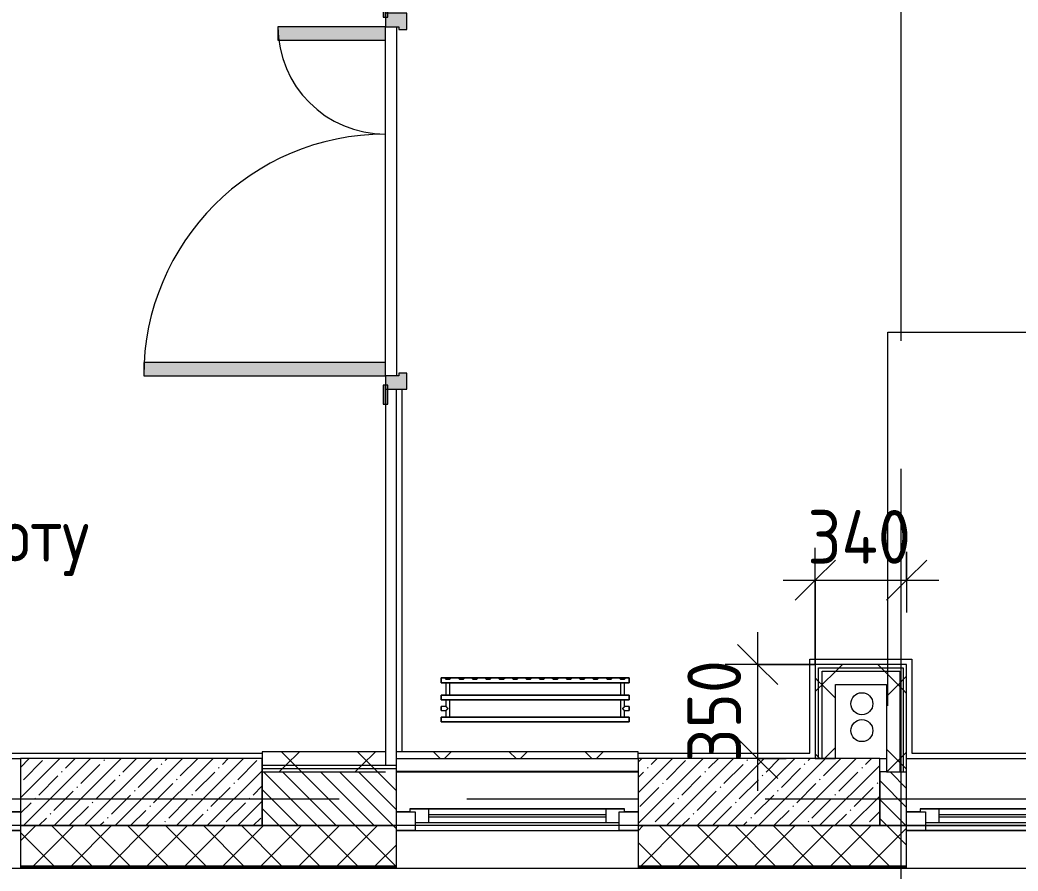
# Model space of a CAD drawing. Header units: millimetres. Extents: x 81368 to 286493, y -8553 to 29000.
# Drawn here: x 117928 to 121645, y -269 to 2900 of the extents above; entities that cross this region are included whole.
import ezdxf

# ---------------------------------------------------------------- set-up
doc = ezdxf.new("R2010")
doc.units = ezdxf.units.MM
doc.linetypes.add('Осевая', pattern=[3175, 635, -476.25, 1587.5, -476.25])
for name, color, linetype, lineweight in [('A-ANNO-DIMS', 7, 'Continuous', 9), ('A-ANNO-DIMS-100', 7, 'Continuous', 9), ('A-DETL', 7, 'Continuous', 9), ('A-GLAZ', 7, 'Continuous', 9), ('A-WALL', 7, 'Continuous', 9), ('A-WALL-1', 7, 'Continuous', 13), ('A-WALL-IDEN', 7, 'Continuous', 9), ('I-WALL', 7, 'Continuous', 9), ('S-COLS', 7, 'Continuous', 9), ('Оси', 7, 'Continuous', 9), ('Оси-2', 7, 'Осевая', 9)]:
    doc.layers.add(name, color=color, linetype=linetype, lineweight=lineweight)
for name, color, linetype, lineweight, true_color in [('A-DOOR-1', 7, 'Continuous', 9, 0xaaaaaa), ('A-DOOR-2', 7, 'Continuous', 9, 0xe2e2e2), ('A-DOOR-FRAM-1', 7, 'Continuous', 9, 0xe2e2e2), ('A-DOOR-FRAM-2', 7, 'Continuous', 9, 0xaaaaaa), ('A-FLOR-1', 7, 'Continuous', 9, 0xaaaaaa), ('A-WALL-2', 7, 'Continuous', 13, 0x008040), ('I-WALL-2', 7, 'Continuous', 9, 0x008040), ('I-WALL-3', 7, 'Continuous', 25, 0x008040), ('M-EQPM-1', 7, 'Continuous', 9, 0xaaaaaa)]:
    doc.layers.add(name, color=color, linetype=linetype, lineweight=lineweight, true_color=true_color)
doc.styles.add('GOST Common_1', font='GOST_Common.ttf', dxfattribs={"width": 0.9, "height": 200})
doc.styles.add('ISOCPEUR_1', font='isocpeur.ttf', dxfattribs={"width": 0.9, "height": 200})
doc.dimstyles.new('ISO-2_0_0_9К_Средний_округл2', dxfattribs={"dimscale": 304.8, "dimtxt": 199.196235, "dimasz": 0.492126, "dimexe": 0.393701, "dimexo": 0, "dimgap": 0, "dimtad": 1, "dimdec": 0, "dimrnd": 10, "dimzin": 0, "dimdsep": 46, "dimtxsty": 'ISOCPEUR_1', "dimblk1": 'OBLIQUE', "dimblk2": 'OBLIQUE', "dimsah": 1, "dimcen": 0.09, "dimdle": 0.393701, "dimazin": 0, "dimtfac": 1, "dimtdec": 4, "dimtix": 1, "dimtmove": 0, "dimatfit": 3, "dimfxl": 1, "dimtvp": 1, "dimtolj": 1, "dimtzin": 0, "dimarcsym": 2})
pattern_1 = [(45, (0, 0), (-57.024626, 57.024626), []), (45, (57.025, 0), (-57.024626, 57.024626), [100.806, -20.161, 3.353, -16.808])]
pattern_2 = [(45, (0, 0), (-141.42136, 141.42136), []), (135, (0, 0), (-141.42136, -141.42136), [])]

# ---------------------------------------------------------------- blocks, each defined once
blk = doc.blocks.new('120_Окно_СКБ_1Ст - 120_Окно_СКБ_1Ст 900х2500_h_ с форточкой-22876038-План монтажа стен и перегородок 1 этажа в осях 23_1-33')
at = {"layer": 'A-GLAZ'}
for p, q in [((-450, -127), (-450, -57)), ((-450, -57), (-380, -57)), ((450, -57), (-450, -57)), ((-380, -57), (-380, -127)), ((380, -127), (380, -57)), ((380, -57), (450, -57)), ((450, -57), (450, -127)), ((380, -87), (-380, -87)), ((-380, -87), (-380, -127)), ((-330, -137), (-330, -87)), ((-330, -107), (330, -107)), ((330, -137), (330, -87)), ((380, -127), (380, -87)), ((-380, -127), (-450, -127)), ((-450, -127), (-400, -127)), ((-380, -127), (-400, -127)), ((-400, -127), (-400, -137)), ((-400, -137), (400, -137)), ((400, -137), (-400, -137)), ((330, -117), (-330, -117)), ((450, -127), (380, -127)), ((400, -127), (380, -127)), ((400, -127), (450, -127)), ((400, -137), (400, -127))]:
    blk.add_line(p, q, dxfattribs=at)
blk = doc.blocks.new('120_Окно_СКБ_2Ст_Фрамуга сверху - 120_Окно_СКБ_2Ст_2300х2500_h_ ДОО-19727959-План монтажа стен и перегородок 1 этажа в осях 23_1-33')
at = {"layer": 'A-GLAZ'}
for p, q in [((-1150, -127), (-1150, -57)), ((-1150, -57), (-1080, -57)), ((1150, -57), (-1150, -57)), ((-1080, -57), (-1080, -127)), ((-1080, -57), (1080, -57)), ((520, -127), (520, -57)), ((520, -57), (590, -57)), ((590, -57), (590, -127)), ((1080, -127), (1080, -57)), ((1080, -57), (1150, -57)), ((1150, -57), (1150, -127)), ((520, -87), (-1080, -87)), ((-1080, -87), (-1080, -127)), ((-1030, -137), (-1030, -87)), ((-1030, -107), (470, -107)), ((470, -137), (470, -87)), ((520, -127), (520, -87)), ((1080, -87), (590, -87)), ((590, -87), (590, -127)), ((640, -137), (640, -87)), ((640, -107), (1030, -107)), ((1030, -137), (1030, -87)), ((1080, -127), (1080, -87)), ((-1080, -127), (-1150, -127)), ((-1150, -127), (-1100, -127)), ((-1080, -127), (-1100, -127)), ((-1100, -127), (-1100, -137)), ((-1100, -137), (540, -137)), ((540, -137), (-1100, -137)), ((470, -117), (-1030, -117)), ((590, -127), (520, -127)), ((540, -127), (520, -127)), ((540, -127), (570, -127)), ((540, -127), (570, -127)), ((540, -137), (540, -127)), ((590, -127), (570, -127)), ((570, -127), (570, -137)), ((570, -137), (1100, -137)), ((1100, -137), (570, -137)), ((1030, -117), (640, -117)), ((1150, -127), (1080, -127)), ((1100, -127), (1080, -127)), ((1100, -127), (1150, -127)), ((1100, -137), (1100, -127))]:
    blk.add_line(p, q, dxfattribs=at)
blk = doc.blocks.new('110_Дверь_СКБ_2Ст - Д-5_п__в составе перегородки _не входит в спец__-32680960-План монтажа стен и перегородок 1 этажа в осях 23_1-33')
at = {"layer": 'A-DOOR-2'}
for points in [[(-637.5, 900.5), (-637.5, 0.5), (-587.5, 0.5), (-587.5, 900.5)], [(612.5, 400.5), (612.5, 0.5), (662.5, 0.5), (662.5, 400.5)]]:
    blk.add_hatch(color=256, dxfattribs=at).paths.add_polyline_path(points)
h = blk.add_hatch(color=256, dxfattribs=at)
h.paths.add_polyline_path([(-687.5, 0.5), (-687.5, -79.5), (-627.5, -79.5), (-627.5, -49.5), (-637.5, -49.5), (-637.5, 0.5)])
h.paths.add_polyline_path([(652.5, -79.5), (712.5, -79.5), (712.5, 0.5), (662.5, 0.5), (662.5, -49.5), (652.5, -49.5)])
at = {"layer": 'A-DOOR-FRAM-1'}
for points in [[(-742.5, 0.5), (-672.5, 0.5), (-672.5, 8.5), (-742.5, 8.5)], [(697.5, 0.5), (767.5, 0.5), (767.5, 8.5), (697.5, 8.5)], [(-742.5, -8.5), (-672.5, -8.5), (-672.5, -0.5), (-742.5, -0.5)], [(697.5, -8.5), (767.5, -8.5), (767.5, -0.5), (697.5, -0.5)]]:
    blk.add_hatch(color=256, dxfattribs=at).paths.add_polyline_path(points)
at = {"layer": 'A-DOOR-1'}
for p, q in [((-637.5, 900.5), (-637.5, 0.5)), ((-587.5, 900.5), (-637.5, 900.5)), ((-587.5, 0.5), (-587.5, 900.5)), ((662.5, 400.5), (612.5, 400.5)), ((612.5, 400.5), (612.5, 0.5)), ((662.5, 0.5), (662.5, 400.5)), ((-637.5, 0.5), (-587.5, 0.5)), ((612.5, 0.5), (662.5, 0.5))]:
    blk.add_line(p, q, dxfattribs=at)
for centre, radius, start, end in [((-637.5, 0.5), 900, 0, 90), ((662.5, 0.5), 400, 90, 180)]:
    blk.add_arc(centre, radius, start, end, dxfattribs=at)
at = {"layer": 'A-DOOR-FRAM-2'}
for p, q in [((-672.5, 8.5), (-742.5, 8.5)), ((-742.5, 8.5), (-742.5, 0.5)), ((-742.5, 0.5), (-672.5, 0.5)), ((-637.5, 0.5), (-687.5, 0.5)), ((-687.5, 0.5), (-687.5, -79.5)), ((-672.5, 0.5), (-687.5, 0.5)), ((-687.5, 0.5), (-687.5, -0.5)), ((-672.5, 0.5), (-672.5, 8.5)), ((-672.5, -0.5), (-672.5, 0.5)), ((-637.5, -49.5), (-637.5, 0.5)), ((662.5, 0.5), (662.5, -49.5)), ((712.5, 0.5), (662.5, 0.5)), ((767.5, 8.5), (697.5, 8.5)), ((697.5, 8.5), (697.5, 0.5)), ((712.5, 0.5), (697.5, 0.5)), ((697.5, 0.5), (697.5, -0.5)), ((697.5, 0.5), (767.5, 0.5)), ((712.5, -79.5), (712.5, 0.5)), ((712.5, -0.5), (712.5, 0.5)), ((767.5, 0.5), (767.5, 8.5)), ((-672.5, -0.5), (-742.5, -0.5)), ((-742.5, -0.5), (-742.5, -8.5)), ((-742.5, -8.5), (-672.5, -8.5)), ((-687.5, -0.5), (-672.5, -0.5)), ((-672.5, -8.5), (-672.5, -0.5)), ((697.5, -0.5), (712.5, -0.5)), ((767.5, -0.5), (697.5, -0.5)), ((697.5, -0.5), (697.5, -8.5)), ((697.5, -8.5), (767.5, -8.5)), ((767.5, -8.5), (767.5, -0.5)), ((-627.5, -49.5), (-637.5, -49.5)), ((-627.5, -79.5), (-627.5, -49.5)), ((662.5, -49.5), (652.5, -49.5)), ((652.5, -49.5), (652.5, -79.5)), ((-687.5, -79.5), (-627.5, -79.5)), ((652.5, -79.5), (712.5, -79.5))]:
    blk.add_line(p, q, dxfattribs=at)
blk = doc.blocks.new('radiator_prado_classic_z_tip_30_po exemplyaru - Classic Z Тип 30-300-V25-План монтажа стен и перегородок 1 этажа в осях 23_1-33')
at = {"layer": 'M-EQPM-1'}
for p, q in [((0, 228), (0, 210)), ((700, 228), (0, 228)), ((0, 210), (0, 228)), ((0, 228), (12.5, 228)), ((12.5, 228), (37.5, 228)), ((37.5, 228), (12.5, 228)), ((12.5, 228), (37.5, 228)), ((12.5, 228), (17.5, 223)), ((12.5, 228), (17.5, 223)), ((32.5, 223), (37.5, 228)), ((37.5, 228), (32.5, 223)), ((37.5, 228), (62.5, 228)), ((62.5, 228), (87.5, 228)), ((87.5, 228), (62.5, 228)), ((62.5, 228), (87.5, 228)), ((62.5, 228), (67.5, 223)), ((62.5, 228), (67.5, 223)), ((82.5, 223), (87.5, 228)), ((87.5, 228), (82.5, 223)), ((87.5, 228), (112.5, 228)), ((112.5, 228), (137.5, 228)), ((137.5, 228), (112.5, 228)), ((112.5, 228), (137.5, 228)), ((112.5, 228), (117.5, 223)), ((112.5, 228), (117.5, 223)), ((132.5, 223), (137.5, 228)), ((137.5, 228), (132.5, 223)), ((137.5, 228), (162.5, 228)), ((162.5, 228), (187.5, 228)), ((187.5, 228), (162.5, 228)), ((162.5, 228), (187.5, 228)), ((162.5, 228), (167.5, 223)), ((162.5, 228), (167.5, 223)), ((182.5, 223), (187.5, 228)), ((187.5, 228), (182.5, 223)), ((187.5, 228), (212.5, 228)), ((212.5, 228), (237.5, 228)), ((237.5, 228), (212.5, 228)), ((212.5, 228), (237.5, 228)), ((212.5, 228), (217.5, 223)), ((212.5, 228), (217.5, 223)), ((232.5, 223), (237.5, 228)), ((237.5, 228), (232.5, 223)), ((237.5, 228), (262.5, 228)), ((262.5, 228), (287.5, 228)), ((287.5, 228), (262.5, 228)), ((262.5, 228), (287.5, 228)), ((262.5, 228), (267.5, 223)), ((262.5, 228), (267.5, 223)), ((282.5, 223), (287.5, 228)), ((287.5, 228), (282.5, 223)), ((287.5, 228), (312.5, 228)), ((312.5, 228), (337.5, 228)), ((337.5, 228), (312.5, 228)), ((312.5, 228), (337.5, 228)), ((312.5, 228), (317.5, 223)), ((312.5, 228), (317.5, 223)), ((332.5, 223), (337.5, 228)), ((337.5, 228), (332.5, 223)), ((337.5, 228), (362.5, 228)), ((362.5, 228), (387.5, 228)), ((387.5, 228), (362.5, 228)), ((362.5, 228), (387.5, 228)), ((362.5, 228), (367.5, 223)), ((362.5, 228), (367.5, 223)), ((382.5, 223), (387.5, 228)), ((387.5, 228), (382.5, 223)), ((387.5, 228), (412.5, 228)), ((412.5, 228), (437.5, 228)), ((437.5, 228), (412.5, 228)), ((412.5, 228), (437.5, 228)), ((412.5, 228), (417.5, 223)), ((412.5, 228), (417.5, 223)), ((432.5, 223), (437.5, 228)), ((437.5, 228), (432.5, 223)), ((437.5, 228), (462.5, 228)), ((462.5, 228), (487.5, 228)), ((487.5, 228), (462.5, 228)), ((462.5, 228), (487.5, 228)), ((462.5, 228), (467.5, 223)), ((462.5, 228), (467.5, 223)), ((482.5, 223), (487.5, 228)), ((487.5, 228), (482.5, 223)), ((487.5, 228), (512.5, 228)), ((512.5, 228), (537.5, 228)), ((537.5, 228), (512.5, 228)), ((512.5, 228), (537.5, 228)), ((512.5, 228), (517.5, 223)), ((512.5, 228), (517.5, 223)), ((532.5, 223), (537.5, 228)), ((537.5, 228), (532.5, 223)), ((537.5, 228), (562.5, 228)), ((562.5, 228), (587.5, 228)), ((587.5, 228), (562.5, 228)), ((562.5, 228), (587.5, 228)), ((562.5, 228), (567.5, 223)), ((562.5, 228), (567.5, 223)), ((582.5, 223), (587.5, 228)), ((587.5, 228), (582.5, 223)), ((587.5, 228), (612.5, 228)), ((612.5, 228), (637.5, 228)), ((637.5, 228), (612.5, 228)), ((612.5, 228), (637.5, 228)), ((612.5, 228), (617.5, 223)), ((612.5, 228), (617.5, 223)), ((632.5, 223), (637.5, 228)), ((637.5, 228), (632.5, 223)), ((637.5, 228), (662.5, 228)), ((662.5, 228), (687.5, 228)), ((687.5, 228), (662.5, 228)), ((662.5, 228), (687.5, 228)), ((662.5, 228), (667.5, 223)), ((662.5, 228), (667.5, 223)), ((682.5, 223), (687.5, 228)), ((687.5, 228), (682.5, 223)), ((687.5, 228), (700, 228)), ((700, 210), (700, 228)), ((700, 228), (700, 210)), ((0, 210), (700, 210)), ((17.5, 210), (0, 210)), ((32.5, 223), (17.5, 223)), ((17.5, 223), (32.5, 223)), ((17.5, 210), (17.5, 164)), ((17.5, 210), (17.5, 164)), ((19.7, 210), (17.5, 210)), ((17.5, 210), (26.9, 210)), ((17.8, 210), (17.5, 210)), ((17.5, 210), (32.5, 210)), ((31.5, 210), (17.8, 210)), ((31.5, 210), (18.5, 210)), ((26.9, 210), (19.7, 210)), ((31.5, 210), (26.9, 210)), ((26.9, 210), (28.7, 210)), ((28.7, 210), (30.3, 210)), ((30.3, 210), (31.5, 210)), ((32.2, 210), (31.5, 210)), ((31.5, 210), (32.2, 210)), ((32.5, 210), (31.5, 210)), ((32.5, 210), (32.2, 210)), ((32.2, 210), (32.5, 210)), ((32.5, 164), (32.5, 210)), ((32.5, 164), (32.5, 210)), ((667.5, 210), (32.5, 210)), ((82.5, 223), (67.5, 223)), ((67.5, 223), (82.5, 223)), ((132.5, 223), (117.5, 223)), ((117.5, 223), (132.5, 223)), ((182.5, 223), (167.5, 223)), ((167.5, 223), (182.5, 223)), ((232.5, 223), (217.5, 223)), ((217.5, 223), (232.5, 223)), ((282.5, 223), (267.5, 223)), ((267.5, 223), (282.5, 223)), ((332.5, 223), (317.5, 223)), ((317.5, 223), (332.5, 223)), ((382.5, 223), (367.5, 223)), ((367.5, 223), (382.5, 223)), ((432.5, 223), (417.5, 223)), ((417.5, 223), (432.5, 223)), ((482.5, 223), (467.5, 223)), ((467.5, 223), (482.5, 223)), ((532.5, 223), (517.5, 223)), ((517.5, 223), (532.5, 223)), ((582.5, 223), (567.5, 223)), ((567.5, 223), (582.5, 223)), ((632.5, 223), (617.5, 223)), ((617.5, 223), (632.5, 223)), ((682.5, 223), (667.5, 223)), ((667.5, 223), (682.5, 223)), ((667.5, 210), (667.5, 164)), ((667.5, 210), (667.5, 164)), ((667.8, 210), (667.5, 210)), ((667.5, 210), (682.5, 210)), ((682.5, 210), (667.5, 210)), ((667.5, 210), (682.5, 210)), ((682.5, 210), (667.8, 210)), ((681.5, 210), (668.5, 210)), ((682.5, 164), (682.5, 210)), ((682.5, 164), (682.5, 210)), ((700, 210), (682.5, 210)), ((700, 164), (0, 164)), ((0, 164), (0, 146)), ((0, 146), (0, 164)), ((0, 164), (17.5, 164)), ((17.8, 164), (17.5, 164)), ((17.5, 164), (32.5, 164)), ((17.8, 164), (17.5, 164)), ((17.5, 164), (32.5, 164)), ((25, 164), (17.8, 164)), ((32.5, 164), (17.8, 164)), ((18.5, 164), (31.5, 164)), ((32.2, 164), (25, 164)), ((32.5, 164), (32.2, 164)), ((32.5, 164), (667.5, 164)), ((680.3, 164), (667.5, 164)), ((667.5, 164), (682.5, 164)), ((682.5, 164), (667.5, 164)), ((667.5, 164), (667.8, 164)), ((667.8, 164), (668.5, 164)), ((668.5, 164), (669.7, 164)), ((668.5, 164), (681.5, 164)), ((669.7, 164), (675, 164)), ((675, 164), (676.9, 164)), ((676.9, 164), (681.5, 164)), ((682.5, 164), (680.3, 164)), ((681.5, 164), (682.2, 164)), ((682.2, 164), (682.5, 164)), ((682.5, 164), (700, 164)), ((700, 146), (700, 164)), ((700, 164), (700, 146)), ((0, 146), (700, 146)), ((17.5, 146), (0, 146)), ((17.5, 121.5), (0, 121.5)), ((17.5, 121.5), (0, 121.5)), ((0, 121.5), (0, 121.2)), ((0, 106.5), (0, 121.5)), ((0, 121.2), (0, 106.8)), ((0, 121.2), (0, 120.5)), ((0, 120.5), (0, 121.2)), ((0, 121.2), (0, 121.2)), ((0, 120.5), (0, 119.3)), ((0, 119.3), (0, 120.5)), ((0, 119.3), (0, 117.8)), ((0, 117.8), (0, 119.3)), ((0, 117.8), (0, 115.9)), ((0, 115.9), (0, 117.8)), ((0, 115.9), (0, 114)), ((0, 114), (0, 115.9)), ((0, 114), (0, 112.1)), ((0, 112.1), (0, 114)), ((0, 112.1), (0, 110.2)), ((0, 110.2), (0, 112.1)), ((17.5, 146), (17.5, 121.5)), ((17.5, 146), (17.5, 121.5)), ((17.5, 146), (17.8, 146)), ((30.3, 146), (17.5, 146)), ((17.5, 146), (32.5, 146)), ((32.5, 146), (17.5, 146)), ((17.8, 146), (25, 146)), ((31.5, 146), (18.5, 146)), ((25, 146), (28.7, 146)), ((28.7, 146), (30.3, 146)), ((30.3, 146), (31.5, 146)), ((31.5, 146), (30.3, 146)), ((31.5, 146), (32.2, 146)), ((32.5, 146), (31.5, 146)), ((32.2, 146), (32.5, 146)), ((32.5, 82), (32.5, 146)), ((32.5, 82), (32.5, 146)), ((667.5, 146), (32.5, 146)), ((667.5, 146), (667.5, 82)), ((667.5, 146), (667.5, 82)), ((667.5, 146), (682.5, 146)), ((682.5, 146), (667.5, 146)), ((667.5, 146), (678.7, 146)), ((682.5, 146), (667.5, 146)), ((681.5, 146), (668.5, 146)), ((678.7, 146), (680.3, 146)), ((680.3, 146), (682.5, 146)), ((682.5, 121.5), (682.5, 146)), ((682.5, 121.5), (682.5, 146)), ((700, 146), (682.5, 146)), ((700, 121.5), (682.5, 121.5)), ((700, 121.5), (682.5, 121.5)), ((700, 121.5), (700, 106.5)), ((700, 121.2), (700, 121.5)), ((700, 121.5), (700, 121.2)), ((700, 121.2), (700, 121.5)), ((700, 106.8), (700, 121.2)), ((700, 121.2), (700, 106.8)), ((700, 110.2), (700, 121.2)), ((0, 110.2), (0, 108.7)), ((0, 108.7), (0, 110.2)), ((0, 108.7), (0, 107.5)), ((0, 106.8), (0, 108.7)), ((0, 107.5), (0, 106.8)), ((0, 106.8), (0, 106.5)), ((0, 106.8), (0, 106.8)), ((0, 106.5), (17.5, 106.5)), ((0, 106.5), (17.5, 106.5)), ((700, 82), (0, 82)), ((0, 82), (0, 64)), ((0, 64), (0, 82)), ((0, 82), (17.5, 82)), ((17.5, 106.5), (17.5, 82)), ((17.5, 106.5), (17.5, 82)), ((19.7, 82), (17.5, 82)), ((17.5, 82), (32.5, 82)), ((32.5, 82), (17.5, 82)), ((17.5, 82), (32.5, 82)), ((18.5, 82), (31.5, 82)), ((26.9, 82), (19.7, 82)), ((30.3, 82), (26.9, 82)), ((32.2, 82), (30.3, 82)), ((32.5, 82), (32.2, 82)), ((32.5, 82), (667.5, 82)), ((680.3, 82), (667.5, 82)), ((667.5, 82), (682.5, 82)), ((671.2, 82), (667.5, 82)), ((667.5, 82), (682.2, 82)), ((668.5, 82), (681.5, 82)), ((673.1, 82), (671.2, 82)), ((682.5, 82), (673.1, 82)), ((681.5, 82), (680.3, 82)), ((682.5, 82), (681.5, 82)), ((682.2, 82), (682.5, 82)), ((682.5, 82), (682.5, 106.5)), ((682.5, 106.5), (700, 106.5)), ((682.5, 82), (682.5, 106.5)), ((682.5, 106.5), (700, 106.5)), ((682.5, 82), (700, 82)), ((700, 108.7), (700, 110.2)), ((700, 106.8), (700, 108.7)), ((700, 106.5), (700, 106.8)), ((700, 106.8), (700, 106.5)), ((700, 106.5), (700, 106.8)), ((700, 64), (700, 82)), ((700, 82), (700, 64)), ((700, 64), (0, 64)), ((0, 64), (700, 64))]:
    blk.add_line(p, q, dxfattribs=at)
for points, knots in [([(17.8, 121.2), (17.7, 121.3), (17.7, 121.3), (17.5, 121.5), (17.5, 121.5), (17.5, 121.5)], [0.8571429, 0.8571429, 0.8571429, 0.8571429, 0.8928571, 0.9285714, 1, 1, 1, 1]), ([(17.5, 121.5), (17.5, 121.5), (17.5, 121.5), (17.7, 121.3), (17.7, 121.3), (17.8, 121.2)], [0, 0, 0, 0, 0.0714286, 0.1071429, 0.1428571, 0.1428571, 0.1428571, 0.1428571]), ([(17.5, 121.5), (17.5, 121.5), (17.5, 121.5), (17.7, 121.3), (17.7, 121.3), (17.8, 121.2)], [0, 0, 0, 0, 0.0714286, 0.1071429, 0.1428571, 0.1428571, 0.1428571, 0.1428571]), ([(25, 114), (24.5, 114.5), (23.6, 115.4), (22.4, 116.6), (21.6, 117.4), (21.1, 117.9), (20.8, 118.2), (20.5, 118.5), (20.2, 118.8), (19.8, 119.1), (19.6, 119.4), (19.3, 119.7), (19, 120), (18.7, 120.3), (18.5, 120.5), (18.3, 120.7), (18.1, 120.9), (17.9, 121.1), (17.8, 121.2), (17.7, 121.3), (17.5, 121.5), (17.5, 121.5), (17.5, 121.5)], [0, 0, 0, 0, 0.142857, 0.285714, 0.357143, 0.392857, 0.428571, 0.464286, 0.5, 0.535714, 0.571429, 0.607143, 0.642857, 0.678571, 0.714286, 0.75, 0.785714, 0.821429, 0.857143, 0.892857, 0.928571, 1, 1, 1, 1]), ([(17.5, 106.5), (17.5, 106.5), (17.5, 106.5), (17.7, 106.7), (17.8, 106.8), (17.9, 106.9), (18.1, 107.1), (18.3, 107.3), (18.5, 107.5), (18.7, 107.7), (19, 108), (19.3, 108.3), (19.6, 108.6), (19.8, 108.9), (20.3, 109.3), (20.7, 109.7), (21.1, 110.1), (21.6, 110.6), (22.4, 111.4), (23.6, 112.6), (24.5, 113.5), (25, 114)], [0, 0, 0, 0, 0.071429, 0.107143, 0.142857, 0.178571, 0.214286, 0.25, 0.285714, 0.321429, 0.357143, 0.392857, 0.428571, 0.464286, 0.5, 0.571429, 0.607143, 0.642857, 0.714286, 0.857143, 1, 1, 1, 1]), ([(17.8, 121.2), (17.8, 121.2), (17.9, 121.1), (18.1, 120.9), (18.3, 120.7), (18.5, 120.5), (18.7, 120.3), (19, 120), (19.3, 119.7), (19.6, 119.4), (19.8, 119.1), (20.3, 118.7), (20.7, 118.3), (21.1, 117.9), (21.6, 117.4), (22.4, 116.6), (23.1, 115.9), (23.6, 115.4)], [0.1428571, 0.1428571, 0.1428571, 0.1428571, 0.1785714, 0.2142857, 0.25, 0.2857143, 0.3214286, 0.3571429, 0.3928571, 0.4285714, 0.4642857, 0.5, 0.5714286, 0.6071429, 0.6428571, 0.7142857, 0.8571429, 0.8571429, 0.8571429, 0.8571429]), ([(22.1, 116.9), (21.9, 117.1), (21.6, 117.4), (21.1, 117.9), (20.8, 118.2), (20.5, 118.5), (20.2, 118.8), (19.9, 119.2), (19.7, 119.3), (19.6, 119.4)], [0.2857143, 0.2857143, 0.2857143, 0.2857143, 0.3571429, 0.3928571, 0.4285714, 0.4642857, 0.5, 0.5357143, 0.5714286, 0.5714286, 0.5714286, 0.5714286]), ([(19.6, 119.4), (19.7, 119.3), (19.9, 119.2), (20.3, 118.7), (20.6, 118.4), (20.8, 118.2)], [0.4285714, 0.4285714, 0.4285714, 0.4285714, 0.4642857, 0.5, 0.5714286, 0.5714286, 0.5714286, 0.5714286]), ([(20.8, 118.2), (20.9, 118.1), (21.1, 117.9), (21.6, 117.4), (21.9, 117.1), (22.1, 116.9)], [0.5714286, 0.5714286, 0.5714286, 0.5714286, 0.6071429, 0.6428571, 0.7142857, 0.7142857, 0.7142857, 0.7142857]), ([(675, 114), (675.5, 114.5), (676.4, 115.4), (677.6, 116.6), (678.4, 117.4), (678.9, 117.9), (679.2, 118.2), (679.5, 118.5), (679.8, 118.8), (680.1, 119.2), (680.4, 119.4), (680.7, 119.7), (681, 120), (681.3, 120.3), (681.5, 120.5), (681.7, 120.7), (681.9, 120.9), (682.1, 121.1), (682.2, 121.2), (682.3, 121.3), (682.5, 121.5), (682.5, 121.5), (682.5, 121.5)], [0, 0, 0, 0, 0.142857, 0.285714, 0.357143, 0.392857, 0.428571, 0.464286, 0.5, 0.535714, 0.571429, 0.607143, 0.642857, 0.678571, 0.714286, 0.75, 0.785714, 0.821429, 0.857143, 0.892857, 0.928571, 1, 1, 1, 1]), ([(682.5, 106.5), (682.5, 106.5), (682.5, 106.5), (682.3, 106.7), (682.2, 106.8), (682.1, 106.9), (681.9, 107.1), (681.7, 107.3), (681.5, 107.5), (681.3, 107.7), (681, 108), (680.7, 108.3), (680.4, 108.6), (680.1, 108.8), (679.7, 109.3), (679.3, 109.7), (678.9, 110.1), (678.4, 110.6), (677.6, 111.4), (676.4, 112.6), (675.5, 113.5), (675, 114)], [0, 0, 0, 0, 0.071429, 0.107143, 0.142857, 0.178571, 0.214286, 0.25, 0.285714, 0.321429, 0.357143, 0.392857, 0.428571, 0.464286, 0.5, 0.571429, 0.607143, 0.642857, 0.714286, 0.857143, 1, 1, 1, 1]), ([(682.2, 121.2), (682.2, 121.2), (682.1, 121.1), (681.9, 120.9), (681.7, 120.7), (681.5, 120.5), (681.3, 120.3), (681, 120), (680.7, 119.7), (680.4, 119.4), (680.1, 119.2), (679.7, 118.7), (679.3, 118.3), (678.9, 117.9), (678.4, 117.4), (677.6, 116.6), (676.9, 115.9), (676.4, 115.4)], [0.1428571, 0.1428571, 0.1428571, 0.1428571, 0.1785714, 0.2142857, 0.25, 0.2857143, 0.3214286, 0.3571429, 0.3928571, 0.4285714, 0.4642857, 0.5, 0.5714286, 0.6071429, 0.6428571, 0.7142857, 0.8571429, 0.8571429, 0.8571429, 0.8571429]), ([(682.2, 121.2), (682.2, 121.2), (682.1, 121.1), (681.9, 120.9), (681.7, 120.7), (681.5, 120.5), (681.3, 120.3), (681, 120), (680.7, 119.7), (680.4, 119.4), (680.1, 119.2), (679.7, 118.7), (679.3, 118.3), (678.9, 117.9), (678.4, 117.4), (677.6, 116.6), (676.9, 115.9), (676.4, 115.4)], [0.1428571, 0.1428571, 0.1428571, 0.1428571, 0.1785714, 0.2142857, 0.25, 0.2857143, 0.3214286, 0.3571429, 0.3928571, 0.4285714, 0.4642857, 0.5, 0.5714286, 0.6071429, 0.6428571, 0.7142857, 0.8571429, 0.8571429, 0.8571429, 0.8571429]), ([(677.9, 116.9), (678.1, 117.1), (678.4, 117.4), (678.9, 117.9), (679.1, 118.1), (679.2, 118.2)], [0.2857143, 0.2857143, 0.2857143, 0.2857143, 0.3571429, 0.3928571, 0.4285714, 0.4285714, 0.4285714, 0.4285714]), ([(682.5, 121.5), (682.5, 121.5), (682.5, 121.5), (682.3, 121.3), (682.3, 121.3), (682.2, 121.2)], [0, 0, 0, 0, 0.0714286, 0.1071429, 0.1428571, 0.1428571, 0.1428571, 0.1428571]), ([(682.5, 121.5), (682.5, 121.5), (682.5, 121.5), (682.3, 121.3), (682.3, 121.3), (682.2, 121.2)], [0, 0, 0, 0, 0.0714286, 0.1071429, 0.1428571, 0.1428571, 0.1428571, 0.1428571]), ([(682.2, 121.2), (682.3, 121.3), (682.3, 121.3), (682.5, 121.5), (682.5, 121.5), (682.5, 121.5)], [0.8571429, 0.8571429, 0.8571429, 0.8571429, 0.8928571, 0.9285714, 1, 1, 1, 1]), ([(17.5, 106.5), (17.5, 106.5), (17.5, 106.5), (17.7, 106.7), (17.7, 106.7), (17.8, 106.8)], [0, 0, 0, 0, 0.0714286, 0.1071429, 0.1428571, 0.1428571, 0.1428571, 0.1428571]), ([(17.8, 106.8), (17.7, 106.7), (17.7, 106.7), (17.5, 106.5), (17.5, 106.5), (17.5, 106.5)], [0.8571429, 0.8571429, 0.8571429, 0.8571429, 0.8928571, 0.9285714, 1, 1, 1, 1]), ([(17.8, 106.8), (17.7, 106.7), (17.7, 106.7), (17.5, 106.5), (17.5, 106.5), (17.5, 106.5)], [0.8571429, 0.8571429, 0.8571429, 0.8571429, 0.8928571, 0.9285714, 1, 1, 1, 1]), ([(19.6, 108.6), (19.7, 108.7), (19.9, 108.8), (20.3, 109.3), (20.6, 109.6), (20.8, 109.8)], [0.4285714, 0.4285714, 0.4285714, 0.4285714, 0.4642857, 0.5, 0.5714286, 0.5714286, 0.5714286, 0.5714286]), ([(20.8, 109.8), (20.9, 109.9), (21.1, 110.1), (21.6, 110.6), (21.9, 110.9), (22.1, 111.1)], [0.5714286, 0.5714286, 0.5714286, 0.5714286, 0.6071429, 0.6428571, 0.7142857, 0.7142857, 0.7142857, 0.7142857]), ([(22.1, 111.1), (21.9, 110.9), (21.6, 110.6), (21.1, 110.1), (20.9, 109.9), (20.8, 109.8)], [0.2857143, 0.2857143, 0.2857143, 0.2857143, 0.3571429, 0.3928571, 0.4285714, 0.4285714, 0.4285714, 0.4285714]), ([(22.1, 111.1), (21.9, 110.9), (21.6, 110.6), (21.1, 110.1), (20.9, 109.9), (20.8, 109.8)], [0.2857143, 0.2857143, 0.2857143, 0.2857143, 0.3571429, 0.3928571, 0.4285714, 0.4285714, 0.4285714, 0.4285714]), ([(677.9, 111.1), (678.1, 110.9), (678.4, 110.6), (678.9, 110.1), (679.2, 109.8), (679.5, 109.5), (679.8, 109.2), (680.1, 108.8), (680.3, 108.7), (680.4, 108.6)], [0.2857143, 0.2857143, 0.2857143, 0.2857143, 0.3571429, 0.3928571, 0.4285714, 0.4642857, 0.5, 0.5357143, 0.5714286, 0.5714286, 0.5714286, 0.5714286]), ([(677.9, 111.1), (678.1, 110.9), (678.4, 110.6), (678.9, 110.1), (679.2, 109.8), (679.5, 109.5), (679.8, 109.2), (680.1, 108.8), (680.4, 108.6), (680.7, 108.3), (681, 108), (681.3, 107.7), (681.5, 107.5), (681.7, 107.3), (681.9, 107.1), (682.1, 106.9), (682.2, 106.8), (682.2, 106.8)], [0.2857143, 0.2857143, 0.2857143, 0.2857143, 0.3571429, 0.3928571, 0.4285714, 0.4642857, 0.5, 0.5357143, 0.5714286, 0.6071429, 0.6428571, 0.6785714, 0.7142857, 0.75, 0.7857143, 0.8214286, 0.8571429, 0.8571429, 0.8571429, 0.8571429]), ([(679.2, 109.8), (679.1, 109.9), (678.9, 110.1), (678.4, 110.6), (678.1, 110.9), (677.9, 111.1)], [0.5714286, 0.5714286, 0.5714286, 0.5714286, 0.6071429, 0.6428571, 0.7142857, 0.7142857, 0.7142857, 0.7142857]), ([(680.4, 108.6), (680.3, 108.7), (680.1, 108.8), (679.7, 109.3), (679.4, 109.6), (679.2, 109.8)], [0.4285714, 0.4285714, 0.4285714, 0.4285714, 0.4642857, 0.5, 0.5714286, 0.5714286, 0.5714286, 0.5714286]), ([(682.2, 106.8), (682.3, 106.7), (682.3, 106.7), (682.5, 106.5), (682.5, 106.5), (682.5, 106.5)], [0.8571429, 0.8571429, 0.8571429, 0.8571429, 0.8928571, 0.9285714, 1, 1, 1, 1]), ([(682.2, 106.8), (682.3, 106.7), (682.3, 106.7), (682.5, 106.5), (682.5, 106.5), (682.5, 106.5)], [0.8571429, 0.8571429, 0.8571429, 0.8571429, 0.8928571, 0.9285714, 1, 1, 1, 1]), ([(682.5, 106.5), (682.5, 106.5), (682.5, 106.5), (682.3, 106.7), (682.3, 106.7), (682.2, 106.8)], [0, 0, 0, 0, 0.0714286, 0.1071429, 0.1428571, 0.1428571, 0.1428571, 0.1428571])]:
    blk.add_open_spline(points, degree=3, knots=knots, dxfattribs=at)
for points in [[(19.6, 119.4), (19.5, 119.5), (19.3, 119.7), (19, 120), (18.7, 120.3), (18.5, 120.5), (18.3, 120.7), (18.1, 120.9), (17.9, 121.1), (17.8, 121.2), (17.8, 121.2)], [(17.8, 121.2), (17.8, 121.2), (17.9, 121.1), (18.1, 120.9), (18.3, 120.7), (18.5, 120.5), (18.7, 120.3), (19, 120), (19.3, 119.7), (19.5, 119.5), (19.6, 119.4)], [(23.6, 115.4), (23.1, 115.9), (22.6, 116.4), (22.1, 116.9)], [(22.1, 116.9), (22.6, 116.4), (23.1, 115.9), (23.6, 115.4)], [(25, 114), (24.5, 113.5), (23.6, 112.6), (22.6, 111.6), (22.1, 111.1)], [(22.1, 111.1), (22.6, 111.6), (23.1, 112.1), (23.6, 112.6)], [(23.6, 112.6), (23.1, 112.1), (22.6, 111.6), (22.1, 111.1)], [(25, 114), (24.5, 114.5), (24, 115), (23.6, 115.4)], [(23.6, 115.4), (24, 115), (24.5, 114.5), (25, 114)], [(23.6, 115.4), (24, 115), (24.5, 114.5), (25, 114)], [(23.6, 112.6), (24, 113), (24.5, 113.5), (25, 114)], [(25, 114), (24.5, 113.5), (24, 113), (23.6, 112.6)], [(676.4, 115.4), (676, 115), (675.5, 114.5), (675, 114)], [(676.4, 115.4), (676, 115), (675.5, 114.5), (675, 114)], [(675, 114), (675.5, 114.5), (676, 115), (676.4, 115.4)], [(675, 114), (675.5, 113.5), (676.4, 112.6), (677.4, 111.6), (677.9, 111.1)], [(675, 114), (675.5, 113.5), (676.4, 112.6), (677.4, 111.6), (677.9, 111.1)], [(677.9, 111.1), (677.4, 111.6), (676.4, 112.6), (675.5, 113.5), (675, 114)], [(676.4, 115.4), (676.9, 115.9), (677.4, 116.4), (677.9, 116.9)], [(679.2, 118.2), (679.3, 118.3), (679.5, 118.5), (679.8, 118.8), (680.1, 119.2), (680.3, 119.3), (680.4, 119.4)], [(680.4, 119.4), (680.5, 119.5), (680.7, 119.7), (681, 120), (681.3, 120.3), (681.4, 120.4), (681.5, 120.5)], [(681.5, 120.5), (681.6, 120.6), (681.7, 120.7), (681.9, 120.9), (682.1, 121.1), (682.2, 121.2), (682.2, 121.2)], [(20.8, 109.8), (20.7, 109.7), (20.5, 109.5), (20.2, 109.2), (19.9, 108.8), (19.6, 108.6), (19.3, 108.3), (19, 108), (18.7, 107.7), (18.5, 107.5), (18.3, 107.3), (18.1, 107.1), (17.9, 106.9), (17.8, 106.8), (17.8, 106.8)], [(17.8, 106.8), (17.8, 106.8), (17.9, 106.9), (18.1, 107.1), (18.3, 107.3), (18.5, 107.5), (18.7, 107.7), (19, 108), (19.3, 108.3), (19.5, 108.5), (19.6, 108.6)], [(19.6, 108.6), (19.5, 108.5), (19.3, 108.3), (19, 108), (18.7, 107.7), (18.5, 107.5), (18.3, 107.3), (18.1, 107.1), (17.9, 106.9), (17.8, 106.8), (17.8, 106.8)], [(20.8, 109.8), (20.7, 109.7), (20.5, 109.5), (20.2, 109.2), (19.8, 108.9), (19.7, 108.7), (19.6, 108.6)], [(680.4, 108.6), (680.5, 108.5), (680.7, 108.3), (681, 108), (681.3, 107.7), (681.4, 107.6), (681.5, 107.5)], [(681.5, 107.5), (681.4, 107.6), (681.3, 107.7), (681, 108), (680.7, 108.3), (680.5, 108.5), (680.4, 108.6)], [(681.5, 107.5), (681.6, 107.4), (681.7, 107.3), (681.9, 107.1), (682.1, 106.9), (682.2, 106.8), (682.2, 106.8)], [(682.2, 106.8), (682.2, 106.8), (682.1, 106.9), (681.9, 107.1), (681.7, 107.3), (681.6, 107.4), (681.5, 107.5)]]:
    blk.add_open_spline(points, degree=3, dxfattribs=at)
blk = doc.blocks.new('DIMBLOCK36-План монтажа стен и перегородок 1 этажа в осях 23_1-33')
at = {"layer": 'A-ANNO-DIMS-100'}
for p, q in [((120890, 500), (120890, 934)), ((121230, 920), (121230, 694)), ((121230, 814), (121230, 920)), ((120770, 814), (121350, 814)), ((120890, 814), (120890, 500))]:
    blk.add_line(p, q, dxfattribs=at)
at = {"layer": 'A-ANNO-DIMS-100', "lineweight": 20}
for p, q in [((120890, 814), (120965, 889)), ((121230, 814), (121305, 889)), ((120890, 814), (120815, 739)), ((121230, 814), (121155, 739))]:
    blk.add_line(p, q, dxfattribs=at)
at = {"layer": 'A-ANNO-DIMS-100', "color": 0, "insert": (120860.8, 1075.3), "char_height": 200, "width": 478.071, "attachment_point": 1, "line_spacing_factor": 1.149209, "style": 'ISOCPEUR_1'}
blk.add_mtext('340', dxfattribs=at)
blk = doc.blocks.new('_Oblique')
at = {"color": 0, "linetype": 'ByBlock', "lineweight": -2}
blk.add_line((-0.5, -0.5), (0.5, 0.5), dxfattribs=at)
blk = doc.blocks.new('DIMBLOCK37-План монтажа стен и перегородок 1 этажа в осях 23_1-33')
at = {"layer": 'A-ANNO-DIMS-100'}
for p, q in [((120674.9, 620), (120674.9, 30)), ((120890, 500), (120554.9, 500)), ((120674.9, 500), (120890, 500)), ((120781, 150), (120554.9, 150)), ((120674.9, 150), (120781, 150))]:
    blk.add_line(p, q, dxfattribs=at)
at = {"layer": 'A-ANNO-DIMS-100', "lineweight": 20}
for p, q in [((120674.9, 500), (120599.9, 575)), ((120674.9, 500), (120749.9, 425)), ((120674.9, 150), (120599.9, 225)), ((120674.9, 150), (120749.9, 75))]:
    blk.add_line(p, q, dxfattribs=at)
at = {"layer": 'A-ANNO-DIMS-100', "color": 0, "insert": (120413.6, 135.4), "char_height": 200, "width": 455.087, "attachment_point": 1, "rotation": 90, "line_spacing_factor": 1.149209, "style": 'ISOCPEUR_1'}
blk.add_mtext('350', dxfattribs=at)

msp = doc.modelspace()

# ---------------------------------------------------------------- hatches: boundary and pattern name
at = {"layer": 'A-WALL'}
h = msp.add_hatch(dxfattribs=at)
h.set_pattern_fill('FP_1', color=256, style=0, pattern_type=2)
h.set_pattern_definition([(135, (0, 0), (-35.35534, -35.35534), [])])
h.paths.add_polyline_path([(123730, -100), (123730, 100), (123530, 100), (123530, -100)])
h.paths.add_polyline_path([(121130, -100), (121230, -100), (121230, 100), (121130, 100)])
h.paths.add_polyline_path([(119330, -100), (119330, 100), (118830, 100), (118830, -100), (119129.5, -100)])
h.paths.add_polyline_path([(117030, -100), (117030, 100), (115980, 100), (115980, -100), (116470.3, -100)])
h.paths.add_polyline_path([(113680, -100), (113680, 100), (113430, 100), (113430, -100)])
h.paths.add_polyline_path([(111152.1, -100), (111630, -100), (111630, 100), (110730, 100), (110730, -100)])
h.paths.add_polyline_path([(109815.8, -100), (109830, -100), (109830, 100), (109480, 100), (109480, -100), (109670, -100)])
h.paths.add_polyline_path([(106230, -100), (106230, 100), (105180, 100), (105180, -100), (105833.9, -100)])
h.paths.add_polyline_path([(102880, -100), (102880, 100), (102630, 100), (102630, -100)])
h.paths.add_polyline_path([(100830, -100), (101730, -100), (101730, 100), (100830, 100)])
h.paths.add_polyline_path([(98105, -100), (98105, 100), (97105, 100), (97105, -100), (97856.5, -100)])
h.paths.add_polyline_path([(94530, -100), (94780, -100), (94780, 100), (94530, 100), (94530, 56.5)])
h.paths.add_polyline_path([(92538.2, -100), (92730, -100), (92730, 100), (91930, 100), (91930, -100)])
h = msp.add_hatch(dxfattribs=at)
h.set_pattern_fill('FP_5', color=256, style=0, pattern_type=2)
h.set_pattern_definition([(45, (0, 0), (-70.71068, 70.71068), []), (135, (0, 0), (-70.71068, -70.71068), [])])
h.paths.add_polyline_path([(125080, -250), (125080, -100), (123530, -100), (123530, -250), (124447.7, -250)])
h.paths.add_polyline_path([(120459, -250), (121230, -250), (121230, -100), (120230, -100), (120230, -250)])
h.paths.add_polyline_path([(119129.5, -250), (119330, -250), (119330, -100), (117930, -100), (117930, -250)])
h.paths.add_polyline_path([(117030, -250), (117030, -100), (115980, -100), (115980, -250), (116470.3, -250)])
h.paths.add_polyline_path([(112530, -250), (113680, -250), (113680, -100), (112530, -100)])
h.paths.add_polyline_path([(109480, -250), (109830, -250), (109830, -100), (109480, -100)])
h.paths.add_polyline_path([(110730, -250), (111630, -250), (111630, -100), (110730, -100)])
h.paths.add_polyline_path([(107130, -250), (108030, -250), (108030, -100), (107130, -100)])
h.paths.add_polyline_path([(105833.9, -250), (106230, -250), (106230, -100), (105180, -100), (105180, -250)])
h.paths.add_polyline_path([(102880, -250), (102880, -100), (100830, -100), (100830, -250), (102630, -250)])
h.paths.add_polyline_path([(99030, -250), (99930, -250), (99930, -100), (99030, -100)])
h.paths.add_polyline_path([(98130, -250), (98130, -100), (97080, -100), (97080, -250), (97856.5, -250)])
h.paths.add_polyline_path([(93630, -250), (94780, -250), (94780, -100), (93630, -100)])
h.paths.add_polyline_path([(91030, -250), (91030, -100), (89210, -100), (89210, -250), (89879.1, -250)])
h.paths.add_polyline_path([(92538.2, -250), (92730, -250), (92730, -100), (91930, -100), (91930, -250)])
at = {"layer": 'I-WALL-2'}
h = msp.add_hatch(dxfattribs=at)
h.set_pattern_fill('FP_63', color=256, style=0, pattern_type=2)
h.set_pattern_definition(pattern_2)
h.paths.add_polyline_path([(121217.5, 487.5), (121217.5, 500), (120890, 500), (120890, 487.5), (121205, 487.5)])
h = msp.add_hatch(dxfattribs=at)
h.set_pattern_fill('FP_63', color=256, style=0, pattern_type=2)
h.set_pattern_definition(pattern_2)
h.paths.add_polyline_path([(120902.5, 150), (120902.5, 487.5), (120890, 487.5), (120890, 150)])
h = msp.add_hatch(dxfattribs=at)
h.set_pattern_fill('FP_63', color=256, style=0, pattern_type=2)
h.set_pattern_definition(pattern_2)
h.paths.add_polyline_path([(121155, 475), (121205, 475), (121205, 487.5), (120902.5, 487.5), (120902.5, 475), (121123.8, 475)])
h = msp.add_hatch(dxfattribs=at)
h.set_pattern_fill('FP_63', color=256, style=0, pattern_type=2)
h.set_pattern_definition(pattern_2)
h.paths.add_polyline_path([(121205, 100), (121217.5, 100), (121217.5, 487.5), (121205, 487.5), (121205, 220.3)])
h = msp.add_hatch(dxfattribs=at)
h.set_pattern_fill('FP_63', color=256, style=0, pattern_type=2)
h.set_pattern_definition(pattern_2)
h.paths.add_polyline_path([(121230, 100), (121230, 500), (121217.5, 500), (121217.5, 100)])
h = msp.add_hatch(dxfattribs=at)
h.set_pattern_fill('FP_63', color=256, style=0, pattern_type=2)
h.set_pattern_definition(pattern_2)
h.paths.add_polyline_path([(120902.5, 150), (120915, 150), (120915, 475), (120902.5, 475), (120902.5, 220.3)])
h = msp.add_hatch(dxfattribs=at)
h.set_pattern_fill('FP_63', color=256, style=0, pattern_type=2)
h.set_pattern_definition(pattern_2)
h.paths.add_polyline_path([(121155, 425), (121155, 475), (120915, 475), (120915, 425), (121123.8, 425)])
h = msp.add_hatch(dxfattribs=at)
h.set_pattern_fill('FP_63', color=256, style=0, pattern_type=2)
h.set_pattern_definition(pattern_2)
h.paths.add_polyline_path([(121155, 100), (121205, 100), (121205, 475), (121155, 475), (121155, 220.3)])
h = msp.add_hatch(dxfattribs=at)
h.set_pattern_fill('FP_63', color=256, style=0, pattern_type=2)
h.set_pattern_definition(pattern_2)
h.paths.add_polyline_path([(120965, 150), (120965, 425), (120915, 425), (120915, 150)])
h = msp.add_hatch(dxfattribs=at)
h.set_pattern_fill('FP_63', color=256, style=0, pattern_type=2)
h.set_pattern_definition(pattern_2)
h.paths.add_polyline_path([(119290, 125), (119290, 175), (118830, 175), (118830, 125), (119129.5, 125)])
h.paths.add_polyline_path([(120230, 150), (120230, 175), (119330, 175), (119330, 150), (119794.2, 150)])
h = msp.add_hatch(dxfattribs=at)
h.set_pattern_fill('FP_63', color=256, style=0, pattern_type=2)
h.set_pattern_definition(pattern_2)
h.paths.add_polyline_path([(119330, 112.5), (119330, 125), (118830, 125), (118830, 112.5), (119290, 112.5)])
h = msp.add_hatch(dxfattribs=at)
h.set_pattern_fill('FP_63', color=256, style=0, pattern_type=2)
h.set_pattern_definition(pattern_2)
h.paths.add_polyline_path([(118830, 100), (119330, 100), (119330, 112.5), (118830, 112.5)])
at = {"layer": 'S-COLS'}
h = msp.add_hatch(dxfattribs=at)
h.set_pattern_fill('FP_2', color=256, style=0, pattern_type=2)
h.set_pattern_definition(pattern_1)
h.paths.add_polyline_path([(117930, -100), (118830, -100), (118830, 150), (117930, 150)])
h = msp.add_hatch(dxfattribs=at)
h.set_pattern_fill('FP_2', color=256, style=0, pattern_type=2)
h.set_pattern_definition(pattern_1)
h.paths.add_polyline_path([(120459, -100), (121130, -100), (121130, 150), (120230, 150), (120230, -100)])

# ---------------------------------------------------------------- linework, layer by layer
at = {"layer": 'A-DETL'}
for centre in [(121063.4, 354), (121063.4, 254)]:
    msp.add_circle(centre, 41, dxfattribs=at)
at = {"layer": 'A-FLOR-1'}
for p, q in [((119350, 1525), (119350, 175)), ((120870, 170), (120870, 520)), ((120870, 520), (121250, 520)), ((121250, 520), (121250, 170)), ((116430, 170), (118830, 170)), ((120230, 170), (120870, 170)), ((121250, 170), (124810, 170))]:
    msp.add_line(p, q, dxfattribs=at)
at = {"layer": 'A-WALL'}
for p, q in [((118830, 100), (118830, -100)), ((119330, -258), (119330, 100)), ((121155, 100), (121130, 100)), ((121130, 100), (121130, -100)), ((121230, -258), (121230, 100)), ((118830, -100), (117030, -100)), ((117930, -100), (117930, -258)), ((121130, -100), (119330, -100)), ((120230, -100), (120230, -258)), ((121230, -100), (123530, -100)), ((112530, -258), (125238, -258))]:
    msp.add_line(p, q, dxfattribs=at)
at = {"layer": 'A-WALL-1'}
for p, q in [((119290, 175), (119290, 125)), ((119330, 150), (119330, 175)), ((118830, 100), (118830, 100)), ((118830, -100), (119330, -100)), ((119330, -100), (118830, -100)), ((121130, -100), (121230, -100)), ((121230, -100), (121130, -100)), ((117930, -250), (119330, -250)), ((117930, -253), (119330, -253)), ((120230, -250), (121230, -250)), ((120230, -253), (121230, -253))]:
    msp.add_line(p, q, dxfattribs=at)
at = {"layer": 'A-WALL-2'}
for p, q in [((120902.5, 487.5), (121217.5, 487.5)), ((120902.5, 150), (120902.5, 487.5)), ((121217.5, 487.5), (121217.5, 100)), ((120915, 475), (121205, 475)), ((120915, 150), (120915, 475)), ((121205, 475), (121205, 100)), ((118830, 125), (119330, 125)), ((118830, 112.5), (119330, 112.5)), ((118830, 100), (119290, 100))]:
    msp.add_line(p, q, dxfattribs=at)
at = {"layer": 'A-WALL-IDEN'}
for p, q in [((121160.6, 1737.1), (121732.9, 1737.1)), ((121160.6, 346.5), (121160.6, 1737.1))]:
    msp.add_line(p, q, dxfattribs=at)
at = {"layer": 'I-WALL'}
for p, q in [((119290, 1575), (119290, 2875)), ((119330, 2875), (119330, 1575)), ((119330, 175), (119330, 1525)), ((119290, 1470), (119290, 175)), ((116410, 150), (117930, 150)), ((119330, 100), (119330, 150)), ((121130, 150), (121155, 150)), ((121230, 150), (123730, 150)), ((117930, -100), (117030, -100)), ((120230, -100), (119330, -100)), ((123530, -100), (121230, -100))]:
    msp.add_line(p, q, dxfattribs=at)
at = {"layer": 'I-WALL-2'}
for p, q in [((121230, 500), (120890, 500)), ((120890, 500), (120890, 150)), ((121230, 100), (121230, 500)), ((120965, 425), (121155, 425)), ((120965, 150), (120965, 425)), ((121155, 425), (121155, 100)), ((119290, 175), (118830, 175)), ((118830, 175), (118830, 100)), ((120230, 175), (119330, 175)), ((119330, 150), (120230, 150)), ((120230, 150), (120230, 175)), ((120890, 150), (120965, 150)), ((121155, 100), (121230, 100))]:
    msp.add_line(p, q, dxfattribs=at)
at = {"layer": 'I-WALL-3'}
msp.add_line((120230, 100), (119330, 100), dxfattribs=at)
at = {"layer": 'S-COLS'}
for p, q in [((118830, 150), (117930, 150)), ((117930, 150), (117930, -100)), ((118830, 100), (118830, 150)), ((121130, 150), (120230, 150)), ((120230, 150), (120230, -100)), ((121130, 100), (121130, 150)), ((118830, -100), (118830, 100)), ((121130, -100), (121130, 100)), ((117930, -100), (118830, -100)), ((120230, -100), (121130, -100))]:
    msp.add_line(p, q, dxfattribs=at)
at = {"layer": 'Оси'}
msp.add_line((121210, -1906.3), (121210, 593.7), dxfattribs=at)
at = {"layer": 'Оси-2'}
for p, q in [((121210, 593.7), (121210, 19415.1)), ((84667.6, 0), (122760, 0))]:
    msp.add_line(p, q, dxfattribs=at)

# ---------------------------------------------------------------- block references
at = {"layer": 'A-DOOR-1', "rotation": 90}
msp.add_blockref('110_Дверь_СКБ_2Ст - Д-5_п__в составе перегородки _не входит в спец__-32680960-План монтажа стен и перегородок 1 этажа в осях 23_1-33', (119289.5, 2212.5), dxfattribs=at)
at = {"layer": 'A-GLAZ', "rotation": 180}
for name, p in [('120_Окно_СКБ_1Ст - 120_Окно_СКБ_1Ст 900х2500_h_ с форточкой-22876038-План монтажа стен и перегородок 1 этажа в осях 23_1-33', (117480, -175)), ('120_Окно_СКБ_1Ст - 120_Окно_СКБ_1Ст 900х2500_h_ с форточкой-22876038-План монтажа стен и перегородок 1 этажа в осях 23_1-33', (119780, -175)), ('120_Окно_СКБ_2Ст_Фрамуга сверху - 120_Окно_СКБ_2Ст_2300х2500_h_ ДОО-19727959-План монтажа стен и перегородок 1 этажа в осях 23_1-33', (122380, -175))]:
    msp.add_blockref(name, p, dxfattribs=at)
at = {"layer": 'M-EQPM-1'}
msp.add_blockref('radiator_prado_classic_z_tip_30_po exemplyaru - Classic Z Тип 30-300-V25-План монтажа стен и перегородок 1 этажа в осях 23_1-33', (119497, 222), dxfattribs=at)

# ---------------------------------------------------------------- texts
at = {"layer": 'A-WALL-IDEN', "insert": (117487.1, 1083.4), "char_height": 200, "width": 981.265, "attachment_point": 1, "style": 'GOST Common_1'}
msp.add_mtext('высоту', dxfattribs=at)

# ---------------------------------------------------------------- dimensions: what is measured, and where the dimension line sits
at = {"layer": 'A-ANNO-DIMS'}
dim = msp.add_linear_dim(base=(121230, 814), p1=(120890, 500), p2=(121230, 920), dimstyle='ISO-2_0_0_9К_Средний_округл2', override={"dimpost": '<>', "dimfxl": 540.406797}, dxfattribs=at)
dim.commit()
dim.dimension.update_dxf_attribs({"geometry": 'DIMBLOCK36-План монтажа стен и перегородок 1 этажа в осях 23_1-33', "text_midpoint": (121060, 914)})
dim = msp.add_linear_dim(base=(120674.9, 150), p1=(120890, 500), p2=(120781, 150), angle=90, dimstyle='ISO-2_0_0_9К_Средний_округл2', override={"dimpost": '<>', "dimfxl": 366.578662}, dxfattribs=at)
dim.commit()
dim.dimension.update_dxf_attribs({"geometry": 'DIMBLOCK37-План монтажа стен и перегородок 1 этажа в осях 23_1-33', "text_midpoint": (120574.9, 325)})

doc.saveas('drawing.dxf')
